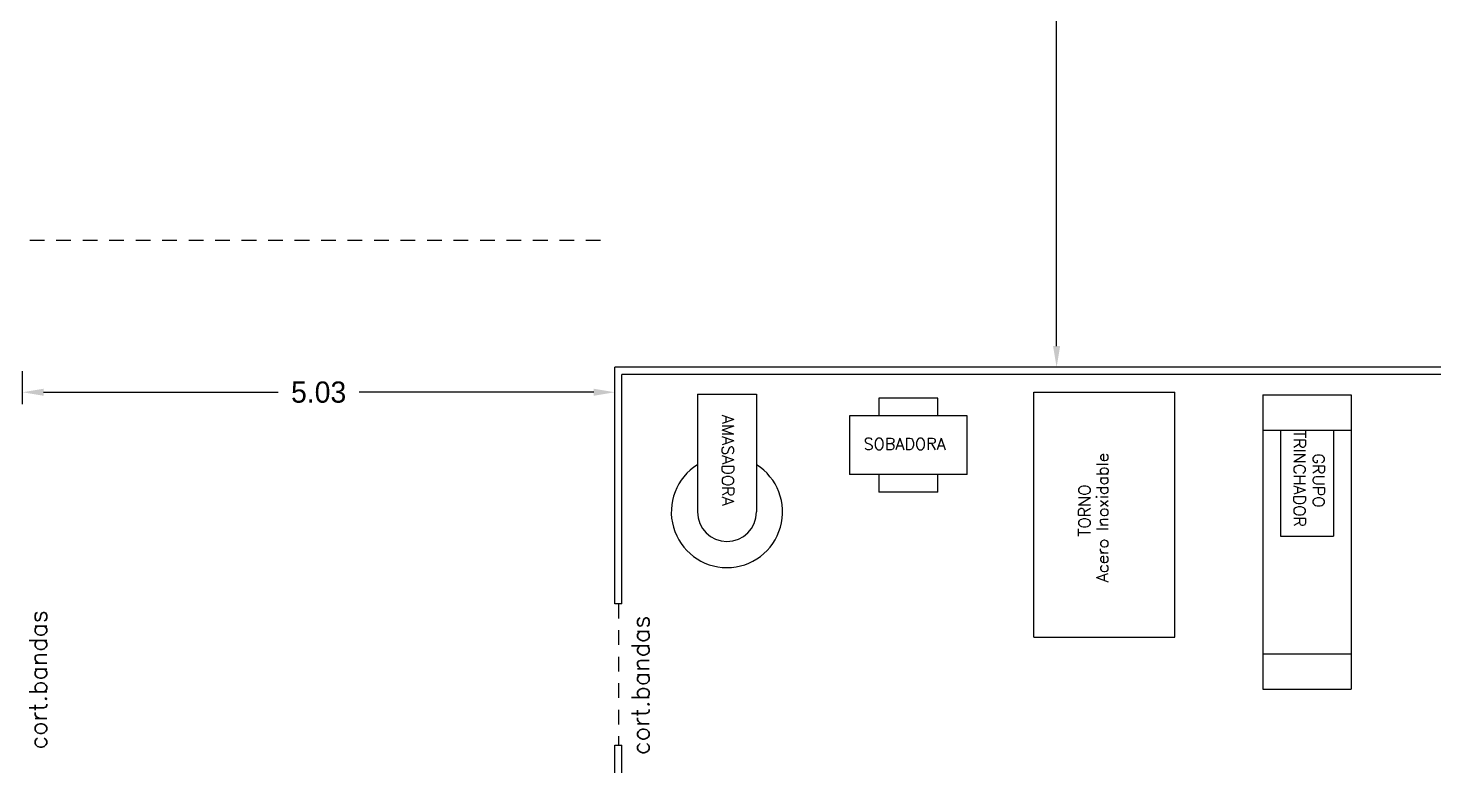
# Model space of a CAD drawing. Header units: metres. Extents: x 95 to 486, y 2972 to 3465.
# Drawn here: x 207.36 to 219.31, y 3032.88 to 3039.15 of the extents above; entities that cross this region are included whole.
import ezdxf
from ezdxf.enums import TextEntityAlignment as Align

# ---------------------------------------------------------------- set-up
doc = ezdxf.new("R2010")
doc.units = ezdxf.units.M
doc.linetypes.add('HIDDEN2', pattern=[0.1875, 0.125, -0.0625])
for name, color, linetype in [('0_CAMARAS', 4, 'Continuous'), ('C_COTAS', 5, 'Continuous'), ('E_PANADERIA', 1, 'Continuous'), ('T_TEXTOS-EQUIPAMIENTO', 5, 'Continuous'), ('TACME - AGUA FRIA', 160, 'HIDDEN2')]:
    doc.layers.add(name, color=color, linetype=linetype)
doc.styles.add('ROMANS', font='romans.shx', dxfattribs={"width": 0.8, "height": 0.15})
doc.dimstyles.new('STANDARD$0', dxfattribs={"dimtxt": 0.2, "dimasz": 0.18, "dimexe": 0.18, "dimexo": 0.0625, "dimgap": 0.09, "dimtad": 0, "dimzin": 0, "dimdsep": 46, "dimtxsty": 'ROMANS', "dimblk": 'OBLIQUE', "dimsah": 1, "dimcen": 0.09, "dimse1": 1, "dimse2": 1, "dimadec": 0, "dimazin": 0, "dimtfac": 1, "dimtofl": 0, "dimtmove": 0, "dimatfit": 3, "dimldrblk": 'OBLIQUE', "dimfxl": 1, "dimtolj": 1, "dimtzin": 0, "dimarcsym": 0})

# ---------------------------------------------------------------- blocks, each defined once
blk = doc.blocks.new('*D101')
at = {"layer": 'C_COTAS', "color": 0, "lineweight": -2, "transparency": 16777216}
for p, q in [((216.039, 3042.569), (215.921, 3042.569)), ((216.101, 3036.449), (216.101, 3042.389)), ((216.039, 3036.269), (215.921, 3036.269))]:
    blk.add_line(p, q, dxfattribs=at)
at = {"layer": 'C_COTAS', "color": 0, "transparency": 16777216}
for points in [[(216.071, 3042.389), (216.131, 3042.389), (216.101, 3042.569)], [(216.071, 3036.449), (216.131, 3036.449), (216.101, 3036.269)]]:
    blk.add_solid(points, dxfattribs=at)
at = {"layer": 'DEFPOINTS', "color": 0, "transparency": 16777216}
for p in [(216.101, 3042.569), (216.101, 3042.569), (216.101, 3036.269)]:
    blk.add_point(p, dxfattribs=at)
at = {"layer": 'C_COTAS', "color": 0, "transparency": 16777216, "insert": (216.44, 3039.589), "char_height": 0.18, "attachment_point": 5, "rotation": 90}
blk.add_mtext('\\A1;6.30', dxfattribs=at)
blk = doc.blocks.new('*D144')
at = {"layer": 'C_COTAS', "color": 0, "lineweight": -2, "transparency": 16777216}
for p, q in [((207.314, 3035.955), (207.314, 3036.237)), ((212.348, 3036.117), (212.348, 3036.237)), ((207.494, 3036.057), (209.486, 3036.057)), ((212.168, 3036.057), (210.176, 3036.057))]:
    blk.add_line(p, q, dxfattribs=at)
at = {"layer": 'C_COTAS', "color": 0, "transparency": 16777216}
for points in [[(207.494, 3036.087), (207.494, 3036.027), (207.314, 3036.057)], [(212.168, 3036.087), (212.168, 3036.027), (212.348, 3036.057)]]:
    blk.add_solid(points, dxfattribs=at)
at = {"layer": 'DEFPOINTS', "color": 0, "transparency": 16777216}
for p in [(212.348, 3036.057), (212.348, 3036.055), (207.314, 3035.892)]:
    blk.add_point(p, dxfattribs=at)
at = {"layer": 'C_COTAS', "color": 0, "transparency": 16777216, "insert": (209.831, 3036.057), "char_height": 0.18, "attachment_point": 5}
blk.add_mtext('\\A1;5.03', dxfattribs=at)

msp = doc.modelspace()

# ---------------------------------------------------------------- linework, layer by layer
at = {"layer": '0_CAMARAS', "ltscale": 0.25}
for p, q in [((229.2624, 3036.2691), (212.3477, 3036.2691)), ((212.3477, 3036.2091), (212.3477, 3036.2691)), ((212.3477, 3034.26), (212.3477, 3036.2091)), ((229.2624, 3036.2091), (212.4077, 3036.2091)), ((212.4077, 3034.26), (212.4077, 3036.2091)), ((212.4077, 3034.26), (212.3477, 3034.26)), ((212.3477, 3032.771), (212.3477, 3033.06)), ((212.3477, 3033.06), (212.4077, 3033.06)), ((212.4077, 3032.771), (212.4077, 3033.06))]:
    msp.add_line(p, q, dxfattribs=at)
at = {"layer": '0_CAMARAS', "color": 3, "linetype": 'HIDDEN2'}
msp.add_line((212.3777, 3034.26), (212.3777, 3033.06), dxfattribs=at)
at = {"layer": 'E_PANADERIA'}
for p, q in [((213.05, 3036.04), (213.05, 3035.04)), ((213.05, 3036.04), (213.55, 3036.04)), ((213.55, 3036.04), (213.55, 3035.04)), ((214.5912, 3036.007), (214.5912, 3035.857)), ((215.0912, 3036.007), (214.5912, 3036.007)), ((215.0912, 3035.857), (215.0912, 3036.007)), ((215.9066, 3033.9773), (215.9066, 3036.0585)), ((215.9066, 3036.0585), (217.1066, 3036.0585)), ((217.1066, 3033.9773), (217.1066, 3036.0585)), ((217.8533, 3036.0348), (217.8533, 3033.5348)), ((217.8533, 3036.0348), (218.6033, 3036.0348)), ((218.6033, 3036.0348), (218.6033, 3034.0348)), ((218.6033, 3036.0348), (218.6033, 3033.5348)), ((214.3412, 3035.857), (214.3412, 3035.357)), ((215.3412, 3035.857), (214.3412, 3035.857)), ((215.3412, 3035.357), (215.3412, 3035.857)), ((217.8533, 3035.7348), (218.6033, 3035.7348)), ((218.0033, 3035.7348), (218.0033, 3034.8348)), ((218.4533, 3035.7348), (218.4533, 3034.8348)), ((215.3412, 3035.357), (214.3412, 3035.357)), ((214.5912, 3035.357), (214.5912, 3035.207)), ((215.0912, 3035.207), (215.0912, 3035.357)), ((215.0912, 3035.207), (214.5912, 3035.207)), ((218.0033, 3034.8348), (218.4533, 3034.8348)), ((215.9066, 3033.9773), (217.1066, 3033.9773)), ((217.8533, 3033.8348), (218.6033, 3033.8348)), ((217.8533, 3033.5348), (218.6033, 3033.5348))]:
    msp.add_line(p, q, dxfattribs=at)
for radius, start, end in [(0.4728, 121.92098, 58.07902), (0.25, 180, 0)]:
    msp.add_arc((213.3, 3035.04), radius, start, end, dxfattribs=at)
at = {"layer": 'TACME - AGUA FRIA'}
msp.add_line((212.2269, 3037.3473, 0), (179.7702, 3037.3473, 0), dxfattribs=at)

# ---------------------------------------------------------------- texts
at = {"layer": 'T_TEXTOS-EQUIPAMIENTO', "style": 'ROMANS'}
for s, rotation, p in [('AMASADORA', 270, (213.2586, 3035.863)), ('TRINCHADOR', 270, (218.1154, 3035.7346, 3)), ('Acero Inoxidable', 90, (216.5403, 3034.4433, 3)), ('GRUPO', 270, (218.2773, 3035.5367, 3)), ('TORNO', 90, (216.3877, 3034.8315, 3))]:
    msp.add_text(s, height=0.1, rotation=rotation, dxfattribs=at).set_placement(p)
msp.add_text('SOBADORA', height=0.1, dxfattribs=at).set_placement((214.4605, 3035.5679))
for p in [(207.4465, 3033.6141), (212.5652, 3033.5672)]:
    msp.add_text('cort.bandas', height=0.15, rotation=90, dxfattribs=at).set_placement(p, align=Align.MIDDLE_CENTER)

# ---------------------------------------------------------------- dimensions: what is measured, and where the dimension line sits
at = {"layer": 'C_COTAS'}
dim = msp.add_linear_dim(base=(216.1011, 3042.5693), p1=(216.1011, 3036.2691), p2=(216.1011, 3042.5693), angle=90, dimstyle='STANDARD$0', override={"dimtxt": 0.18, "dimtxsty": 'Standard', "dimsah": 0, "dimse1": 0, "dimse2": 0, "dimtmove": 2}, dxfattribs=at)
dim.commit()
dim.dimension.update_dxf_attribs({"geometry": '*D101', "text_midpoint": (216.4398, 3039.5891), "dimtype": 160})
dim = msp.add_linear_dim(base=(212.3477, 3036.0573), p1=(207.3137, 3035.8921), p2=(212.3477, 3036.055), dimstyle='STANDARD$0', override={"dimtxt": 0.18, "dimtxsty": 'Standard', "dimsah": 0, "dimse1": 0, "dimse2": 0}, dxfattribs=at)
dim.commit()
dim.dimension.update_dxf_attribs({"geometry": '*D144', "text_midpoint": (209.8307, 3036.0573)})

doc.saveas('drawing.dxf')
